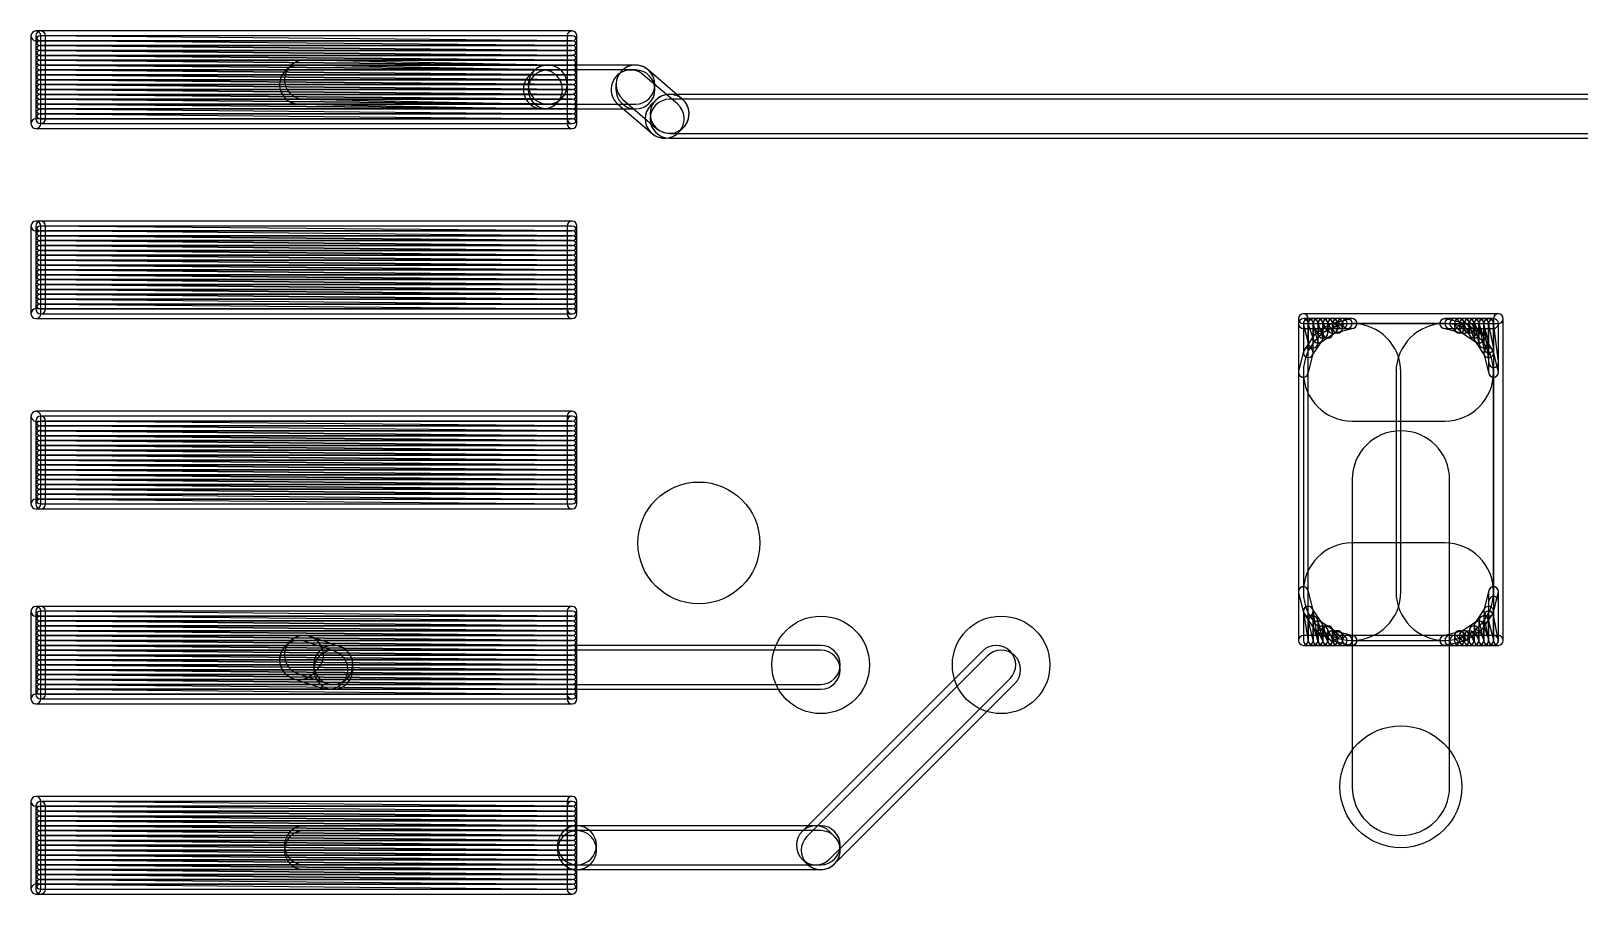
# Model space of a CAD drawing. Extents: x 2.7 to 76.1, y 3.1 to 47.6.
# Drawn here: x 2.72 to 10.78, y 20.29 to 24.78 of the extents above; entities that cross this region are included whole.
import ezdxf

# ---------------------------------------------------------------- set-up
doc = ezdxf.new("R2010")
doc.units = 0

msp = doc.modelspace()

# ---------------------------------------------------------------- linework, layer by layer
for points in [[(5.5372, 24.7809), (2.7432, 24.7809, 1), (2.7432, 24.73005), (5.5372, 24.73005, 1)], [(2.717775, 24.755475), (2.717775, 24.298275, 1), (2.768625, 24.298275), (2.768625, 24.755475, 1)], [(5.5372, 24.7809), (2.7686, 24.7809, 1), (2.7686, 24.73005), (5.5372, 24.73005, 1)], [(2.743175, 24.755475), (2.743175, 24.323675, 1), (2.794025, 24.323675), (2.794025, 24.755475, 1)], [(5.562625, 24.323675), (5.562625, 24.755475, 1), (5.511775, 24.755475), (5.511775, 24.323675, 1)], [(5.562625, 24.298275), (5.562625, 24.755475, 1), (5.511775, 24.755475), (5.511775, 24.298275, 1)], [(5.53743, 24.730095), (2.76883, 24.755495, 1), (2.768365, 24.70465), (5.536965, 24.67925, 1)], [(5.53743, 24.704695), (2.76883, 24.730095, 1), (2.768365, 24.67925), (5.536965, 24.65385, 1)], [(5.53743, 24.679295), (2.76883, 24.704695, 1), (2.768365, 24.65385), (5.536965, 24.62845, 1)], [(2.7686, 24.70465), (5.5372, 24.70465, 1), (5.5372, 24.7555), (2.7686, 24.7555, 1)], [(2.7686, 24.67925), (5.5372, 24.67925, 1), (5.5372, 24.7301), (2.7686, 24.7301, 1)], [(2.7686, 24.65385), (5.5372, 24.65385, 1), (5.5372, 24.7047), (2.7686, 24.7047, 1)], [(5.53743, 24.653895), (2.76883, 24.679295, 1), (2.768365, 24.62845), (5.536965, 24.60305, 1)], [(5.53743, 24.628495), (2.76883, 24.653895, 1), (2.768365, 24.60305), (5.536965, 24.57765, 1)], [(5.53743, 24.603095), (2.76883, 24.628495, 1), (2.768365, 24.57765), (5.536965, 24.55225, 1)], [(5.53743, 24.577695), (2.76883, 24.603095, 1), (2.768365, 24.55225), (5.536965, 24.52685, 1)], [(2.7686, 24.62845), (5.5372, 24.62845, 1), (5.5372, 24.6793), (2.7686, 24.6793, 1)], [(2.7686, 24.60305), (5.5372, 24.60305, 1), (5.5372, 24.6539), (2.7686, 24.6539, 1)], [(2.7686, 24.57765), (5.5372, 24.57765, 1), (5.5372, 24.6285), (2.7686, 24.6285, 1)], [(2.7686, 24.55225), (5.5372, 24.55225, 1), (5.5372, 24.6031), (2.7686, 24.6031, 1)], [(4.112765, 24.39987), (5.382765, 24.37447, 1), (5.38683, 24.577675), (4.11683, 24.603075, 1)], [(5.41223, 24.603075), (4.14223, 24.628475, 1), (4.138165, 24.42527), (5.408165, 24.39987, 1)], [(5.456655, 24.404215), (5.482055, 24.429615, 1), (5.33834, 24.57333), (5.31294, 24.54793, 1)], [(5.8674, 24.6031), (5.4102, 24.6031, 1), (5.4102, 24.39985), (5.8674, 24.39985, 1)], [(6.111335, 24.42623), (5.933535, 24.57863, 1), (5.80126, 24.424315), (5.97906, 24.271915, 1)], [(5.969025, 24.476075), (5.969025, 24.501475, 1), (5.765775, 24.501475), (5.765775, 24.476075, 1)], [(5.53743, 24.552295), (2.76883, 24.577695, 1), (2.768365, 24.52685), (5.536965, 24.50145, 1)], [(5.53743, 24.526895), (2.76883, 24.552295, 1), (2.768365, 24.50145), (5.536965, 24.47605, 1)], [(5.53743, 24.501495), (2.76883, 24.526895, 1), (2.768365, 24.47605), (5.536965, 24.45065, 1)], [(2.7686, 24.52685), (5.5372, 24.52685, 1), (5.5372, 24.5777), (2.7686, 24.5777, 1)], [(5.5372, 24.5777), (2.7686, 24.5777, 1), (2.7686, 24.52685), (5.5372, 24.52685, 1)], [(2.7686, 24.52685), (5.5372, 24.52685, 1), (5.5372, 24.5777), (2.7686, 24.5777, 1)], [(2.7686, 24.50145), (5.5372, 24.50145, 1), (5.5372, 24.5523), (2.7686, 24.5523, 1)], [(2.7686, 24.47605), (5.5372, 24.47605, 1), (5.5372, 24.5269), (2.7686, 24.5269, 1)], [(5.4102, 24.37445), (5.8674, 24.37445, 1), (5.8674, 24.5777), (5.4102, 24.5777, 1)], [(5.77586, 24.398915), (5.95366, 24.246515, 1), (6.085935, 24.40083), (5.908135, 24.55323, 1)], [(5.53743, 24.476095), (2.76883, 24.501495, 1), (2.768365, 24.45065), (5.536965, 24.42525, 1)], [(5.53743, 24.450695), (2.76883, 24.476095, 1), (2.768365, 24.42525), (5.536965, 24.39985, 1)], [(5.53743, 24.425295), (2.76883, 24.450695, 1), (2.768365, 24.39985), (5.536965, 24.37445, 1)], [(2.7686, 24.45065), (5.5372, 24.45065, 1), (5.5372, 24.5015), (2.7686, 24.5015, 1)], [(2.7686, 24.42525), (5.5372, 24.42525, 1), (5.5372, 24.4761), (2.7686, 24.4761, 1)], [(2.7686, 24.39985), (5.5372, 24.39985, 1), (5.5372, 24.4507), (2.7686, 24.4507, 1)], [(6.091655, 24.251815), (6.117055, 24.277215, 1), (5.97334, 24.42093), (5.94794, 24.39553, 1)], [(12.7, 24.4507), (6.0452, 24.4507, 1), (6.0452, 24.24745), (12.7, 24.24745, 1)], [(5.53743, 24.399895), (2.76883, 24.425295, 1), (2.768365, 24.37445), (5.536965, 24.34905, 1)], [(5.53743, 24.374495), (2.76883, 24.399895, 1), (2.768365, 24.34905), (5.536965, 24.32365, 1)], [(2.7686, 24.37445), (5.5372, 24.37445, 1), (5.5372, 24.4253), (2.7686, 24.4253, 1)], [(2.7686, 24.34905), (5.5372, 24.34905, 1), (5.5372, 24.3999), (2.7686, 24.3999, 1)], [(2.7686, 24.32365), (5.5372, 24.32365, 1), (5.5372, 24.3745), (2.7686, 24.3745, 1)], [(6.0452, 24.22205), (12.7, 24.22205, 1), (12.7, 24.4253), (6.0452, 24.4253, 1)], [(2.7432, 24.27285), (5.5372, 24.27285, 1), (5.5372, 24.3237), (2.7432, 24.3237, 1)], [(2.7686, 24.29825), (5.5372, 24.29825, 1), (5.5372, 24.3491), (2.7686, 24.3491, 1)], [(5.5372, 23.7903), (2.7432, 23.7903, 1), (2.7432, 23.73945), (5.5372, 23.73945, 1)], [(2.717775, 23.764875), (2.717775, 23.307675, 1), (2.768625, 23.307675), (2.768625, 23.764875, 1)], [(5.53743, 23.739495), (2.76883, 23.764895, 1), (2.768365, 23.71405), (5.536965, 23.68865, 1)], [(5.53743, 23.714095), (2.76883, 23.739495, 1), (2.768365, 23.68865), (5.536965, 23.66325, 1)], [(5.53743, 23.688695), (2.76883, 23.714095, 1), (2.768365, 23.66325), (5.536965, 23.63785, 1)], [(5.5372, 23.7903), (2.7686, 23.7903, 1), (2.7686, 23.73945), (5.5372, 23.73945, 1)], [(2.743175, 23.764875), (2.743175, 23.333075, 1), (2.794025, 23.333075), (2.794025, 23.764875, 1)], [(2.7686, 23.71405), (5.5372, 23.71405, 1), (5.5372, 23.7649), (2.7686, 23.7649, 1)], [(2.7686, 23.68865), (5.5372, 23.68865, 1), (5.5372, 23.7395), (2.7686, 23.7395, 1)], [(2.7686, 23.66325), (5.5372, 23.66325, 1), (5.5372, 23.7141), (2.7686, 23.7141, 1)], [(5.562625, 23.333075), (5.562625, 23.764875, 1), (5.511775, 23.764875), (5.511775, 23.333075, 1)], [(5.562625, 23.307675), (5.562625, 23.764875, 1), (5.511775, 23.764875), (5.511775, 23.307675, 1)], [(5.53743, 23.663295), (2.76883, 23.688695, 1), (2.768365, 23.63785), (5.536965, 23.61245, 1)], [(5.53743, 23.637895), (2.76883, 23.663295, 1), (2.768365, 23.61245), (5.536965, 23.58705, 1)], [(5.53743, 23.612495), (2.76883, 23.637895, 1), (2.768365, 23.58705), (5.536965, 23.56165, 1)], [(2.7686, 23.63785), (5.5372, 23.63785, 1), (5.5372, 23.6887), (2.7686, 23.6887, 1)], [(2.7686, 23.61245), (5.5372, 23.61245, 1), (5.5372, 23.6633), (2.7686, 23.6633, 1)], [(2.7686, 23.58705), (5.5372, 23.58705, 1), (5.5372, 23.6379), (2.7686, 23.6379, 1)], [(5.53743, 23.587095), (2.76883, 23.612495, 1), (2.768365, 23.56165), (5.536965, 23.53625, 1)], [(5.53743, 23.561695), (2.76883, 23.587095, 1), (2.768365, 23.53625), (5.536965, 23.51085, 1)], [(5.53743, 23.536295), (2.76883, 23.561695, 1), (2.768365, 23.51085), (5.536965, 23.48545, 1)], [(2.7686, 23.56165), (5.5372, 23.56165, 1), (5.5372, 23.6125), (2.7686, 23.6125, 1)], [(2.7686, 23.53625), (5.5372, 23.53625, 1), (5.5372, 23.5871), (2.7686, 23.5871, 1)], [(2.7686, 23.51085), (5.5372, 23.51085, 1), (5.5372, 23.5617), (2.7686, 23.5617, 1)], [(5.53743, 23.510895), (2.76883, 23.536295, 1), (2.768365, 23.48545), (5.536965, 23.46005, 1)], [(5.53743, 23.485495), (2.76883, 23.510895, 1), (2.768365, 23.46005), (5.536965, 23.43465, 1)], [(5.53743, 23.460095), (2.76883, 23.485495, 1), (2.768365, 23.43465), (5.536965, 23.40925, 1)], [(2.7686, 23.48545), (5.5372, 23.48545, 1), (5.5372, 23.5363), (2.7686, 23.5363, 1)], [(2.7686, 23.46005), (5.5372, 23.46005, 1), (5.5372, 23.5109), (2.7686, 23.5109, 1)], [(2.7686, 23.43465), (5.5372, 23.43465, 1), (5.5372, 23.4855), (2.7686, 23.4855, 1)], [(5.53743, 23.434695), (2.76883, 23.460095, 1), (2.768365, 23.40925), (5.536965, 23.38385, 1)], [(5.53743, 23.409295), (2.76883, 23.434695, 1), (2.768365, 23.38385), (5.536965, 23.35845, 1)], [(5.53743, 23.383895), (2.76883, 23.409295, 1), (2.768365, 23.35845), (5.536965, 23.33305, 1)], [(2.7686, 23.40925), (5.5372, 23.40925, 1), (5.5372, 23.4601), (2.7686, 23.4601, 1)], [(2.7686, 23.38385), (5.5372, 23.38385, 1), (5.5372, 23.4347), (2.7686, 23.4347, 1)], [(2.7686, 23.35845), (5.5372, 23.35845, 1), (5.5372, 23.4093), (2.7686, 23.4093, 1)], [(5.5372, 23.4093), (2.7686, 23.4093, 1), (2.7686, 23.35845), (5.5372, 23.35845, 1)], [(2.7686, 23.35845), (5.5372, 23.35845, 1), (5.5372, 23.4093), (2.7686, 23.4093, 1)], [(2.7432, 23.28225), (5.5372, 23.28225, 1), (5.5372, 23.3331), (2.7432, 23.3331, 1)], [(2.7686, 23.33305), (5.5372, 23.33305, 1), (5.5372, 23.3839), (2.7686, 23.3839, 1)], [(2.7686, 23.30765), (5.5372, 23.30765, 1), (5.5372, 23.3585), (2.7686, 23.3585, 1)], [(10.3632, 23.3077), (9.3472, 23.3077, 1), (9.3472, 23.25685), (10.3632, 23.25685, 1)], [(9.321775, 23.282275), (9.321775, 21.605875, 1), (9.372625, 21.605875), (9.372625, 23.282275, 1)], [(9.6012, 23.2823), (9.3472, 23.2823, 1), (9.3472, 23.23145), (9.6012, 23.23145, 1)], [(9.321775, 23.256875), (9.321775, 23.002875, 1), (9.372625, 23.002875), (9.372625, 23.256875, 1)], [(9.34793, 23.250705), (9.37333, 23.149105, 1), (9.422665, 23.16144), (9.397265, 23.26304, 1)], [(9.398025, 23.104475), (9.398025, 23.256875, 1), (9.347175, 23.256875), (9.347175, 23.104475, 1)], [(10.0838, 23.2569), (9.6012, 23.2569, 1), (9.6012, 22.74885), (10.0838, 22.74885, 1)], [(9.347175, 23.002875), (9.347175, 21.859875, 1), (9.855225, 21.859875), (9.855225, 23.002875, 1)], [(9.373875, 23.24883), (9.399275, 23.17263, 1), (9.44752, 23.188715), (9.42212, 23.264915, 1)], [(9.423425, 23.155275), (9.423425, 23.256875, 1), (9.372575, 23.256875), (9.372575, 23.155275, 1)], [(9.400655, 23.2455), (9.426055, 23.1947, 1), (9.47154, 23.217445), (9.44614, 23.268245, 1)], [(9.448825, 23.180675), (9.448825, 23.256875, 1), (9.397975, 23.256875), (9.397975, 23.180675, 1)], [(9.4375, 23.15952), (9.5137, 23.21032, 1), (9.485495, 23.252625), (9.409295, 23.201825, 1)], [(9.426055, 23.2455), (9.451455, 23.1947, 1), (9.49694, 23.217445), (9.47154, 23.268245, 1)], [(9.474225, 23.206075), (9.474225, 23.256875, 1), (9.423375, 23.256875), (9.423375, 23.206075, 1)], [(9.45622, 23.238895), (9.48162, 23.213495, 1), (9.517575, 23.24945), (9.492175, 23.27485, 1)], [(9.499625, 23.206075), (9.499625, 23.256875, 1), (9.448775, 23.256875), (9.448775, 23.206075, 1)], [(9.505765, 23.206805), (9.607365, 23.232205, 1), (9.59503, 23.28154), (9.49343, 23.25614, 1)], [(9.48162, 23.238895), (9.50702, 23.213495, 1), (9.542975, 23.24945), (9.517575, 23.27485, 1)], [(9.525025, 23.231475), (9.525025, 23.256875, 1), (9.474175, 23.256875), (9.474175, 23.231475, 1)], [(9.550425, 23.231475), (9.550425, 23.256875, 1), (9.499575, 23.256875), (9.499575, 23.231475, 1)], [(9.525, 23.23145), (9.5504, 23.23145, 1), (9.5504, 23.2823), (9.525, 23.2823, 1)], [(9.5504, 23.23145), (9.5758, 23.23145, 1), (9.5758, 23.2823), (9.5504, 23.2823, 1)], [(9.5758, 23.23145), (9.6012, 23.23145, 1), (9.6012, 23.2823), (9.5758, 23.2823, 1)], [(10.337825, 21.859875), (10.337825, 23.002875, 1), (9.829775, 23.002875), (9.829775, 21.859875, 1)], [(10.07763, 23.232205), (10.17923, 23.206805, 1), (10.191565, 23.25614), (10.089965, 23.28154, 1)], [(10.3378, 23.2823), (10.0838, 23.2823, 1), (10.0838, 23.23145), (10.3378, 23.23145, 1)], [(10.1092, 23.23145), (10.1346, 23.23145, 1), (10.1346, 23.2823), (10.1092, 23.2823, 1)], [(10.11662, 23.238895), (10.14202, 23.213495, 1), (10.177975, 23.24945), (10.152575, 23.27485, 1)], [(10.14202, 23.238895), (10.16742, 23.213495, 1), (10.203375, 23.24945), (10.177975, 23.27485, 1)], [(10.185425, 23.231475), (10.185425, 23.256875, 1), (10.134575, 23.256875), (10.134575, 23.231475, 1)], [(10.16742, 23.238895), (10.19282, 23.213495, 1), (10.228775, 23.24945), (10.203375, 23.27485, 1)], [(10.210825, 23.231475), (10.210825, 23.256875, 1), (10.159975, 23.256875), (10.159975, 23.231475, 1)], [(10.171295, 23.21032), (10.247495, 23.15952, 1), (10.2757, 23.201825), (10.1995, 23.252625, 1)], [(10.188055, 23.2455), (10.213455, 23.1947, 1), (10.25894, 23.217445), (10.23354, 23.268245, 1)], [(10.236225, 23.231475), (10.236225, 23.256875, 1), (10.185375, 23.256875), (10.185375, 23.231475, 1)], [(10.212075, 23.24883), (10.237475, 23.17263, 1), (10.28572, 23.188715), (10.26032, 23.264915, 1)], [(10.261625, 23.206075), (10.261625, 23.256875, 1), (10.210775, 23.256875), (10.210775, 23.206075, 1)], [(10.23693, 23.250705), (10.26233, 23.149105, 1), (10.311665, 23.16144), (10.286265, 23.26304, 1)], [(10.287025, 23.180675), (10.287025, 23.256875, 1), (10.236175, 23.256875), (10.236175, 23.180675, 1)], [(10.262065, 23.251885), (10.287465, 23.124885, 1), (10.33733, 23.13486), (10.31193, 23.26186, 1)], [(10.312425, 23.155275), (10.312425, 23.256875, 1), (10.261575, 23.256875), (10.261575, 23.155275, 1)], [(10.28717, 23.25372), (10.31257, 23.05052, 1), (10.363025, 23.056825), (10.337625, 23.260025, 1)], [(10.337825, 23.129875), (10.337825, 23.256875, 1), (10.286975, 23.256875), (10.286975, 23.129875, 1)], [(10.363225, 23.053675), (10.363225, 23.256875, 1), (10.312375, 23.256875), (10.312375, 23.053675, 1)], [(10.363225, 23.002875), (10.363225, 23.256875, 1), (10.312375, 23.256875), (10.312375, 23.002875, 1)], [(10.388625, 21.605875), (10.388625, 23.282275, 1), (10.337775, 23.282275), (10.337775, 21.605875, 1)], [(9.39375, 23.09037), (9.44455, 23.16657, 1), (9.402245, 23.194775), (9.351445, 23.118575, 1)], [(10.240445, 23.16657), (10.291245, 23.09037, 1), (10.33355, 23.118575), (10.28275, 23.194775, 1)], [(9.371865, 22.996705), (9.397265, 23.098305, 1), (9.34793, 23.11064), (9.32253, 23.00904, 1)], [(10.28773, 23.098305), (10.31313, 22.996705, 1), (10.362465, 23.00904), (10.337065, 23.11064, 1)], [(5.5372, 22.7997), (2.7432, 22.7997, 1), (2.7432, 22.74885), (5.5372, 22.74885, 1)], [(2.717775, 22.774275), (2.717775, 22.317075, 1), (2.768625, 22.317075), (2.768625, 22.774275, 1)], [(5.53743, 22.723495), (2.76883, 22.748895, 1), (2.768365, 22.69805), (5.536965, 22.67265, 1)], [(5.5372, 22.7743), (2.7686, 22.7743, 1), (2.7686, 22.72345), (5.5372, 22.72345, 1)], [(2.743175, 22.748875), (2.743175, 22.317075, 1), (2.794025, 22.317075), (2.794025, 22.748875, 1)], [(2.7686, 22.69805), (5.5372, 22.69805, 1), (5.5372, 22.7489), (2.7686, 22.7489, 1)], [(5.562625, 22.317075), (5.562625, 22.774275, 1), (5.511775, 22.774275), (5.511775, 22.317075, 1)], [(5.562625, 22.317075), (5.562625, 22.748875, 1), (5.511775, 22.748875), (5.511775, 22.317075, 1)], [(5.53743, 22.698095), (2.76883, 22.723495, 1), (2.768365, 22.67265), (5.536965, 22.64725, 1)], [(5.53743, 22.672695), (2.76883, 22.698095, 1), (2.768365, 22.64725), (5.536965, 22.62185, 1)], [(5.53743, 22.647295), (2.76883, 22.672695, 1), (2.768365, 22.62185), (5.536965, 22.59645, 1)], [(2.7686, 22.67265), (5.5372, 22.67265, 1), (5.5372, 22.7235), (2.7686, 22.7235, 1)], [(5.5372, 22.7235), (2.7686, 22.7235, 1), (2.7686, 22.67265), (5.5372, 22.67265, 1)], [(2.7686, 22.67265), (5.5372, 22.67265, 1), (5.5372, 22.7235), (2.7686, 22.7235, 1)], [(2.7686, 22.64725), (5.5372, 22.64725, 1), (5.5372, 22.6981), (2.7686, 22.6981, 1)], [(2.7686, 22.62185), (5.5372, 22.62185, 1), (5.5372, 22.6727), (2.7686, 22.6727, 1)], [(9.601175, 22.444075), (9.601175, 20.843875, 1), (10.109225, 20.843875), (10.109225, 22.444075, 1)], [(5.53743, 22.621895), (2.76883, 22.647295, 1), (2.768365, 22.59645), (5.536965, 22.57105, 1)], [(5.53743, 22.596495), (2.76883, 22.621895, 1), (2.768365, 22.57105), (5.536965, 22.54565, 1)], [(5.53743, 22.571095), (2.76883, 22.596495, 1), (2.768365, 22.54565), (5.536965, 22.52025, 1)], [(2.7686, 22.59645), (5.5372, 22.59645, 1), (5.5372, 22.6473), (2.7686, 22.6473, 1)], [(2.7686, 22.57105), (5.5372, 22.57105, 1), (5.5372, 22.6219), (2.7686, 22.6219, 1)], [(2.7686, 22.54565), (5.5372, 22.54565, 1), (5.5372, 22.5965), (2.7686, 22.5965, 1)], [(5.53743, 22.545695), (2.76883, 22.571095, 1), (2.768365, 22.52025), (5.536965, 22.49485, 1)], [(5.53743, 22.520295), (2.76883, 22.545695, 1), (2.768365, 22.49485), (5.536965, 22.46945, 1)], [(5.53743, 22.494895), (2.76883, 22.520295, 1), (2.768365, 22.46945), (5.536965, 22.44405, 1)], [(2.7686, 22.52025), (5.5372, 22.52025, 1), (5.5372, 22.5711), (2.7686, 22.5711, 1)], [(2.7686, 22.49485), (5.5372, 22.49485, 1), (5.5372, 22.5457), (2.7686, 22.5457, 1)], [(2.7686, 22.46945), (5.5372, 22.46945, 1), (5.5372, 22.5203), (2.7686, 22.5203, 1)], [(5.53743, 22.469495), (2.76883, 22.494895, 1), (2.768365, 22.44405), (5.536965, 22.41865, 1)], [(5.53743, 22.444095), (2.76883, 22.469495, 1), (2.768365, 22.41865), (5.536965, 22.39325, 1)], [(5.53743, 22.418695), (2.76883, 22.444095, 1), (2.768365, 22.39325), (5.536965, 22.36785, 1)], [(2.7686, 22.44405), (5.5372, 22.44405, 1), (5.5372, 22.4949), (2.7686, 22.4949, 1)], [(2.7686, 22.41865), (5.5372, 22.41865, 1), (5.5372, 22.4695), (2.7686, 22.4695, 1)], [(2.7686, 22.39325), (5.5372, 22.39325, 1), (5.5372, 22.4441), (2.7686, 22.4441, 1)], [(2.7432, 22.29165), (5.5372, 22.29165, 1), (5.5372, 22.3425), (2.7432, 22.3425, 1)], [(5.53743, 22.393295), (2.76883, 22.418695, 1), (2.768365, 22.36785), (5.536965, 22.34245, 1)], [(5.53743, 22.367895), (2.76883, 22.393295, 1), (2.768365, 22.34245), (5.536965, 22.31705, 1)], [(2.7686, 22.36785), (5.5372, 22.36785, 1), (5.5372, 22.4187), (2.7686, 22.4187, 1)], [(2.7686, 22.34245), (5.5372, 22.34245, 1), (5.5372, 22.3933), (2.7686, 22.3933, 1)], [(2.7686, 22.31705), (5.5372, 22.31705, 1), (5.5372, 22.3679), (2.7686, 22.3679, 1)], [(2.7686, 22.29165), (5.5372, 22.29165, 1), (5.5372, 22.3425), (2.7686, 22.3425, 1)], [(9.6012, 21.60585), (10.0838, 21.60585, 1), (10.0838, 22.1139), (9.6012, 22.1139, 1)], [(9.397265, 21.76444), (9.371865, 21.86604, 1), (9.32253, 21.853705), (9.34793, 21.752105, 1)], [(9.321775, 21.859875), (9.321775, 21.605875, 1), (9.372625, 21.605875), (9.372625, 21.859875, 1)], [(10.31313, 21.86604), (10.28773, 21.76444, 1), (10.337065, 21.752105), (10.362465, 21.853705, 1)], [(10.363225, 21.605875), (10.363225, 21.859875, 1), (10.312375, 21.859875), (10.312375, 21.605875, 1)], [(5.5372, 21.7837), (2.7432, 21.7837, 1), (2.7432, 21.73285), (5.5372, 21.73285, 1)], [(2.717775, 21.758275), (2.717775, 21.301075, 1), (2.768625, 21.301075), (2.768625, 21.758275, 1)], [(5.5372, 21.7837), (2.7686, 21.7837, 1), (2.7686, 21.73285), (5.5372, 21.73285, 1)], [(2.743175, 21.758275), (2.743175, 21.326475, 1), (2.794025, 21.326475), (2.794025, 21.758275, 1)], [(5.562625, 21.326475), (5.562625, 21.758275, 1), (5.511775, 21.758275), (5.511775, 21.326475, 1)], [(5.562625, 21.301075), (5.562625, 21.758275, 1), (5.511775, 21.758275), (5.511775, 21.301075, 1)], [(9.34752, 21.754095), (9.37292, 21.601695, 1), (9.423075, 21.61005), (9.397675, 21.76245, 1)], [(9.398025, 21.605875), (9.398025, 21.758275, 1), (9.347175, 21.758275), (9.347175, 21.605875, 1)], [(9.44455, 21.696175), (9.39375, 21.772375, 1), (9.351445, 21.74417), (9.402245, 21.66797, 1)], [(10.291245, 21.772375), (10.240445, 21.696175, 1), (10.28275, 21.66797), (10.33355, 21.74417, 1)], [(10.363225, 21.605875), (10.363225, 21.809075, 1), (10.312375, 21.809075), (10.312375, 21.605875, 1)], [(5.53743, 21.732895), (2.76883, 21.758295, 1), (2.768365, 21.70745), (5.536965, 21.68205, 1)], [(5.53743, 21.707495), (2.76883, 21.732895, 1), (2.768365, 21.68205), (5.536965, 21.65665, 1)], [(5.53743, 21.682095), (2.76883, 21.707495, 1), (2.768365, 21.65665), (5.536965, 21.63125, 1)], [(2.7686, 21.70745), (5.5372, 21.70745, 1), (5.5372, 21.7583), (2.7686, 21.7583, 1)], [(2.7686, 21.68205), (5.5372, 21.68205, 1), (5.5372, 21.7329), (2.7686, 21.7329, 1)], [(2.7686, 21.65665), (5.5372, 21.65665, 1), (5.5372, 21.7075), (2.7686, 21.7075, 1)], [(9.37333, 21.701305), (9.39873, 21.599705, 1), (9.448065, 21.61204), (9.422665, 21.71364, 1)], [(9.423425, 21.605875), (9.423425, 21.707475, 1), (9.372575, 21.707475), (9.372575, 21.605875, 1)], [(9.399275, 21.67403), (9.424675, 21.59783, 1), (9.47292, 21.613915), (9.44752, 21.690115, 1)], [(9.448825, 21.605875), (9.448825, 21.682075, 1), (9.397975, 21.682075), (9.397975, 21.605875, 1)], [(9.5137, 21.652425), (9.4375, 21.703225, 1), (9.409295, 21.66092), (9.485495, 21.61012, 1)], [(10.247495, 21.703225), (10.171295, 21.652425, 1), (10.1995, 21.61012), (10.2757, 21.66092, 1)], [(10.237475, 21.67403), (10.262875, 21.59783, 1), (10.31112, 21.613915), (10.28572, 21.690115, 1)], [(10.287025, 21.605875), (10.287025, 21.682075, 1), (10.236175, 21.682075), (10.236175, 21.605875, 1)], [(10.26233, 21.701305), (10.28773, 21.599705, 1), (10.337065, 21.61204), (10.311665, 21.71364, 1)], [(10.312425, 21.605875), (10.312425, 21.707475, 1), (10.261575, 21.707475), (10.261575, 21.605875, 1)], [(10.287465, 21.727885), (10.312865, 21.600885, 1), (10.36273, 21.61086), (10.33733, 21.73786, 1)], [(10.337825, 21.605875), (10.337825, 21.732875, 1), (10.286975, 21.732875), (10.286975, 21.605875, 1)], [(5.53743, 21.656695), (2.76883, 21.682095, 1), (2.768365, 21.63125), (5.536965, 21.60585, 1)], [(5.53743, 21.631295), (2.76883, 21.656695, 1), (2.768365, 21.60585), (5.536965, 21.58045, 1)], [(5.53743, 21.605895), (2.76883, 21.631295, 1), (2.768365, 21.58045), (5.536965, 21.55505, 1)], [(2.7686, 21.63125), (5.5372, 21.63125, 1), (5.5372, 21.6821), (2.7686, 21.6821, 1)], [(2.7686, 21.60585), (5.5372, 21.60585, 1), (5.5372, 21.6567), (2.7686, 21.6567, 1)], [(2.7686, 21.58045), (5.5372, 21.58045, 1), (5.5372, 21.6313), (2.7686, 21.6313, 1)], [(4.06834, 21.60153), (4.04294, 21.57613, 1), (4.186655, 21.432415), (4.212055, 21.457815, 1)], [(4.324735, 21.57528), (4.172335, 21.62608, 1), (4.10806, 21.433265), (4.26046, 21.382465, 1)], [(9.3472, 21.58045), (9.6012, 21.58045, 1), (9.6012, 21.6313), (9.3472, 21.6313, 1)], [(9.3472, 21.58045), (10.3632, 21.58045, 1), (10.3632, 21.6313), (9.3472, 21.6313, 1)], [(9.426055, 21.6453), (9.451455, 21.5945, 1), (9.49694, 21.617245), (9.47154, 21.668045, 1)], [(9.474225, 21.605875), (9.474225, 21.656675, 1), (9.423375, 21.656675), (9.423375, 21.605875, 1)], [(9.451455, 21.6453), (9.476855, 21.5945, 1), (9.52234, 21.617245), (9.49694, 21.668045, 1)], [(9.499625, 21.605875), (9.499625, 21.656675, 1), (9.448775, 21.656675), (9.448775, 21.605875, 1)], [(9.607365, 21.63054), (9.505765, 21.65594, 1), (9.49343, 21.606605), (9.59503, 21.581205, 1)], [(9.48162, 21.613295), (9.50702, 21.587895, 1), (9.542975, 21.62385), (9.517575, 21.64925, 1)], [(9.525025, 21.605875), (9.525025, 21.631275, 1), (9.474175, 21.631275), (9.474175, 21.605875, 1)], [(9.50702, 21.613295), (9.53242, 21.587895, 1), (9.568375, 21.62385), (9.542975, 21.64925, 1)], [(9.550425, 21.605875), (9.550425, 21.631275, 1), (9.499575, 21.631275), (9.499575, 21.605875, 1)], [(9.5504, 21.58045), (9.5758, 21.58045, 1), (9.5758, 21.6313), (9.5504, 21.6313, 1)], [(9.5758, 21.58045), (9.6012, 21.58045, 1), (9.6012, 21.6313), (9.5758, 21.6313, 1)], [(10.17923, 21.65594), (10.07763, 21.63054, 1), (10.089965, 21.581205), (10.191565, 21.606605, 1)], [(10.0838, 21.58045), (10.3378, 21.58045, 1), (10.3378, 21.6313), (10.0838, 21.6313, 1)], [(10.1092, 21.58045), (10.1346, 21.58045, 1), (10.1346, 21.6313), (10.1092, 21.6313, 1)], [(10.1346, 21.58045), (10.16, 21.58045, 1), (10.16, 21.6313), (10.1346, 21.6313, 1)], [(10.14202, 21.613295), (10.16742, 21.587895, 1), (10.203375, 21.62385), (10.177975, 21.64925, 1)], [(10.185425, 21.605875), (10.185425, 21.631275, 1), (10.134575, 21.631275), (10.134575, 21.605875, 1)], [(10.16742, 21.613295), (10.19282, 21.587895, 1), (10.228775, 21.62385), (10.203375, 21.64925, 1)], [(10.210825, 21.605875), (10.210825, 21.631275, 1), (10.159975, 21.631275), (10.159975, 21.605875, 1)], [(10.19282, 21.613295), (10.21822, 21.587895, 1), (10.254175, 21.62385), (10.228775, 21.64925, 1)], [(10.236225, 21.605875), (10.236225, 21.631275, 1), (10.185375, 21.631275), (10.185375, 21.605875, 1)], [(10.213455, 21.6453), (10.238855, 21.5945, 1), (10.28434, 21.617245), (10.25894, 21.668045, 1)], [(10.261625, 21.605875), (10.261625, 21.656675, 1), (10.210775, 21.656675), (10.210775, 21.605875, 1)], [(5.53743, 21.580495), (2.76883, 21.605895, 1), (2.768365, 21.55505), (5.536965, 21.52965, 1)], [(5.53743, 21.555095), (2.76883, 21.580495, 1), (2.768365, 21.52965), (5.536965, 21.50425, 1)], [(5.53743, 21.529695), (2.76883, 21.555095, 1), (2.768365, 21.50425), (5.536965, 21.47885, 1)], [(2.7686, 21.55505), (5.5372, 21.55505, 1), (5.5372, 21.6059), (2.7686, 21.6059, 1)], [(2.7686, 21.52965), (5.5372, 21.52965, 1), (5.5372, 21.5805), (2.7686, 21.5805, 1)], [(2.7686, 21.50425), (5.5372, 21.50425, 1), (5.5372, 21.5551), (2.7686, 21.5551, 1)], [(4.08266, 21.407865), (4.23506, 21.357065, 1), (4.299335, 21.54988), (4.146935, 21.60068, 1)], [(6.8326, 21.5805), (4.2926, 21.5805, 1), (4.2926, 21.37725), (6.8326, 21.37725, 1)], [(4.190975, 21.478875), (4.190975, 21.453475, 1), (4.394225, 21.453475), (4.394225, 21.478875, 1)], [(4.2926, 21.35185), (6.8326, 21.35185, 1), (6.8326, 21.5551), (4.2926, 21.5551, 1)], [(7.67514, 21.55073), (6.73534, 20.61093, 1), (6.879055, 20.467215), (7.818855, 21.407015, 1)], [(6.904455, 20.441815), (7.844255, 21.381615, 1), (7.70054, 21.52533), (6.76074, 20.58553, 1)], [(5.53743, 21.504295), (2.76883, 21.529695, 1), (2.768365, 21.47885), (5.536965, 21.45345, 1)], [(5.53743, 21.478895), (2.76883, 21.504295, 1), (2.768365, 21.45345), (5.536965, 21.42805, 1)], [(5.53743, 21.453495), (2.76883, 21.478895, 1), (2.768365, 21.42805), (5.536965, 21.40265, 1)], [(2.7686, 21.47885), (5.5372, 21.47885, 1), (5.5372, 21.5297), (2.7686, 21.5297, 1)], [(5.5372, 21.5297), (2.7686, 21.5297, 1), (2.7686, 21.47885), (5.5372, 21.47885, 1)], [(2.7686, 21.47885), (5.5372, 21.47885, 1), (5.5372, 21.5297), (2.7686, 21.5297, 1)], [(2.7686, 21.45345), (5.5372, 21.45345, 1), (5.5372, 21.5043), (2.7686, 21.5043, 1)], [(2.7686, 21.42805), (5.5372, 21.42805, 1), (5.5372, 21.4789), (2.7686, 21.4789, 1)], [(5.53743, 21.428095), (2.76883, 21.453495, 1), (2.768365, 21.40265), (5.536965, 21.37725, 1)], [(5.53743, 21.402695), (2.76883, 21.428095, 1), (2.768365, 21.37725), (5.536965, 21.35185, 1)], [(5.53743, 21.377295), (2.76883, 21.402695, 1), (2.768365, 21.35185), (5.536965, 21.32645, 1)], [(2.7686, 21.40265), (5.5372, 21.40265, 1), (5.5372, 21.4535), (2.7686, 21.4535, 1)], [(2.7686, 21.37725), (5.5372, 21.37725, 1), (5.5372, 21.4281), (2.7686, 21.4281, 1)], [(2.7686, 21.35185), (5.5372, 21.35185, 1), (5.5372, 21.4027), (2.7686, 21.4027, 1)], [(2.7686, 21.32645), (5.5372, 21.32645, 1), (5.5372, 21.3773), (2.7686, 21.3773, 1)], [(2.7432, 21.27565), (5.5372, 21.27565, 1), (5.5372, 21.3265), (2.7432, 21.3265, 1)], [(2.7686, 21.30105), (5.5372, 21.30105, 1), (5.5372, 21.3519), (2.7686, 21.3519, 1)], [(5.5372, 20.7931), (2.7432, 20.7931, 1), (2.7432, 20.74225), (5.5372, 20.74225, 1)], [(2.717775, 20.767675), (2.717775, 20.310475, 1), (2.768625, 20.310475), (2.768625, 20.767675, 1)], [(5.53743, 20.742295), (2.76883, 20.767695, 1), (2.768365, 20.71685), (5.536965, 20.69145, 1)], [(5.53743, 20.716895), (2.76883, 20.742295, 1), (2.768365, 20.69145), (5.536965, 20.66605, 1)], [(2.7686, 20.71685), (5.5372, 20.71685, 1), (5.5372, 20.7677), (2.7686, 20.7677, 1)], [(5.5372, 20.7677), (2.7686, 20.7677, 1), (2.7686, 20.71685), (5.5372, 20.71685, 1)], [(2.743175, 20.742275), (2.743175, 20.310475, 1), (2.794025, 20.310475), (2.794025, 20.742275, 1)], [(2.7686, 20.69145), (5.5372, 20.69145, 1), (5.5372, 20.7423), (2.7686, 20.7423, 1)], [(5.562625, 20.310475), (5.562625, 20.767675, 1), (5.511775, 20.767675), (5.511775, 20.310475, 1)], [(5.562625, 20.310475), (5.562625, 20.742275, 1), (5.511775, 20.742275), (5.511775, 20.310475, 1)], [(5.53743, 20.691495), (2.76883, 20.716895, 1), (2.768365, 20.66605), (5.536965, 20.64065, 1)], [(5.53743, 20.666095), (2.76883, 20.691495, 1), (2.768365, 20.64065), (5.536965, 20.61525, 1)], [(5.53743, 20.640695), (2.76883, 20.666095, 1), (2.768365, 20.61525), (5.536965, 20.58985, 1)], [(2.7686, 20.66605), (5.5372, 20.66605, 1), (5.5372, 20.7169), (2.7686, 20.7169, 1)], [(2.7686, 20.64065), (5.5372, 20.64065, 1), (5.5372, 20.6915), (2.7686, 20.6915, 1)], [(2.7686, 20.61525), (5.5372, 20.61525, 1), (5.5372, 20.6661), (2.7686, 20.6661, 1)], [(5.53743, 20.615295), (2.76883, 20.640695, 1), (2.768365, 20.58985), (5.536965, 20.56445, 1)], [(5.53743, 20.589895), (2.76883, 20.615295, 1), (2.768365, 20.56445), (5.536965, 20.53905, 1)], [(5.53743, 20.564495), (2.76883, 20.589895, 1), (2.768365, 20.53905), (5.536965, 20.51365, 1)], [(2.7686, 20.58985), (5.5372, 20.58985, 1), (5.5372, 20.6407), (2.7686, 20.6407, 1)], [(2.7686, 20.56445), (5.5372, 20.56445, 1), (5.5372, 20.6153), (2.7686, 20.6153, 1)], [(2.7686, 20.53905), (5.5372, 20.53905, 1), (5.5372, 20.5899), (2.7686, 20.5899, 1)], [(5.5626, 20.6407), (4.1402, 20.6407, 1), (4.1402, 20.43745), (5.5626, 20.43745, 1)], [(4.1402, 20.41205), (5.5626, 20.41205, 1), (5.5626, 20.6153), (4.1402, 20.6153, 1)], [(6.8326, 20.6407), (5.5626, 20.6407, 1), (5.5626, 20.43745), (6.8326, 20.43745, 1)], [(5.460975, 20.539075), (5.460975, 20.513675, 1), (5.664225, 20.513675), (5.664225, 20.539075, 1)], [(5.664225, 20.513675), (5.664225, 20.539075, 1), (5.460975, 20.539075), (5.460975, 20.513675, 1)], [(5.5626, 20.41205), (6.8326, 20.41205, 1), (6.8326, 20.6153), (5.5626, 20.6153, 1)], [(6.73534, 20.467215), (6.76074, 20.441815, 1), (6.904455, 20.58553), (6.879055, 20.61093, 1)], [(5.53743, 20.539095), (2.76883, 20.564495, 1), (2.768365, 20.51365), (5.536965, 20.48825, 1)], [(5.53743, 20.513695), (2.76883, 20.539095, 1), (2.768365, 20.48825), (5.536965, 20.46285, 1)], [(5.53743, 20.488295), (2.76883, 20.513695, 1), (2.768365, 20.46285), (5.536965, 20.43745, 1)], [(5.53743, 20.462895), (2.76883, 20.488295, 1), (2.768365, 20.43745), (5.536965, 20.41205, 1)], [(2.7686, 20.51365), (5.5372, 20.51365, 1), (5.5372, 20.5645), (2.7686, 20.5645, 1)], [(2.7686, 20.48825), (5.5372, 20.48825, 1), (5.5372, 20.5391), (2.7686, 20.5391, 1)], [(2.7686, 20.46285), (5.5372, 20.46285, 1), (5.5372, 20.5137), (2.7686, 20.5137, 1)], [(2.7686, 20.43745), (5.5372, 20.43745, 1), (5.5372, 20.4883), (2.7686, 20.4883, 1)], [(5.53743, 20.437495), (2.76883, 20.462895, 1), (2.768365, 20.41205), (5.536965, 20.38665, 1)], [(5.53743, 20.412095), (2.76883, 20.437495, 1), (2.768365, 20.38665), (5.536965, 20.36125, 1)], [(5.53743, 20.386695), (2.76883, 20.412095, 1), (2.768365, 20.36125), (5.536965, 20.33585, 1)], [(2.7686, 20.41205), (5.5372, 20.41205, 1), (5.5372, 20.4629), (2.7686, 20.4629, 1)], [(2.7686, 20.38665), (5.5372, 20.38665, 1), (5.5372, 20.4375), (2.7686, 20.4375, 1)], [(2.7686, 20.36125), (5.5372, 20.36125, 1), (5.5372, 20.4121), (2.7686, 20.4121, 1)], [(2.7432, 20.28505), (5.5372, 20.28505, 1), (5.5372, 20.3359), (2.7432, 20.3359, 1)], [(5.53743, 20.361295), (2.76883, 20.386695, 1), (2.768365, 20.33585), (5.536965, 20.31045, 1)], [(2.7686, 20.33585), (5.5372, 20.33585, 1), (5.5372, 20.3867), (2.7686, 20.3867, 1)], [(2.7686, 20.31045), (5.5372, 20.31045, 1), (5.5372, 20.3613), (2.7686, 20.3613, 1)], [(2.7686, 20.28505), (5.5372, 20.28505, 1), (5.5372, 20.3359), (2.7686, 20.3359, 1)]]:
    msp.add_lwpolyline(points, format="xyb", close=True)
for centre, radius in [((6.1976, 22.113875), 0.3175), ((6.8326, 21.478875), 0.254), ((7.7724, 21.478875), 0.254), ((9.8552, 20.843875), 0.3175)]:
    msp.add_circle(centre, radius)

doc.saveas('drawing.dxf')
